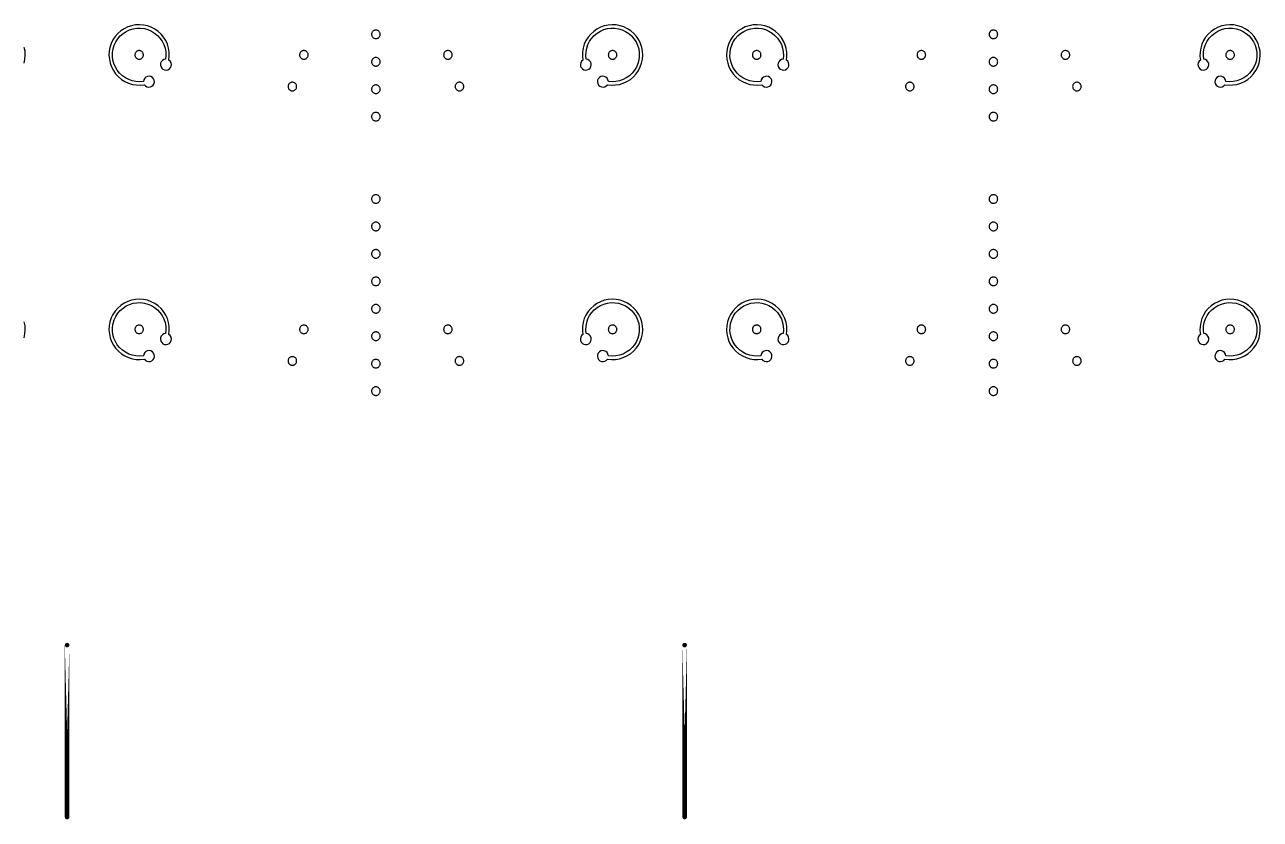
# Model space of a CAD drawing. Extents: x -100 to 100, y -100 to 100.
# Drawn here: x 10.04 to 31.6, y -64.24 to -50.37 of the extents above; entities that cross this region are included whole.
import ezdxf

# ---------------------------------------------------------------- set-up
doc = ezdxf.new("R2010")
doc.units = 0
doc.layers.get('0').update_dxf_attribs({"linetype": 'continuous'})
doc.layers.add('L10', color=7, linetype='continuous')

# ---------------------------------------------------------------- blocks, each defined once
blk = doc.blocks.new('LDI_XFL94-0512-011_L10_B1')
at = {"layer": 'L10'}
for points in [[(16.168, -53.338), (16.158, -53.339), (16.148, -53.341), (16.139, -53.344), (16.13, -53.348), (16.122, -53.354), (16.115, -53.36), (16.108, -53.368), (16.103, -53.376), (16.098, -53.384), (16.095, -53.394), (16.093, -53.403), (16.093, -53.413), (16.093, -53.423), (16.095, -53.433), (16.098, -53.442), (16.103, -53.451), (16.108, -53.459), (16.115, -53.466), (16.122, -53.473), (16.13, -53.478), (16.139, -53.482), (16.148, -53.486), (16.158, -53.488), (16.168, -53.488), (16.177, -53.488), (16.187, -53.486), (16.196, -53.482), (16.205, -53.478), (16.213, -53.473), (16.221, -53.466), (16.227, -53.459), (16.233, -53.451), (16.237, -53.442), (16.24, -53.433), (16.242, -53.423), (16.243, -53.413), (16.242, -53.403), (16.24, -53.394), (16.237, -53.384), (16.233, -53.376), (16.227, -53.368), (16.221, -53.36), (16.213, -53.354), (16.205, -53.348), (16.196, -53.344), (16.187, -53.341), (16.177, -53.339), (16.168, -53.338)], [(26.946, -53.338), (26.936, -53.339), (26.927, -53.341), (26.917, -53.344), (26.909, -53.348), (26.9, -53.354), (26.893, -53.36), (26.887, -53.368), (26.881, -53.376), (26.877, -53.384), (26.874, -53.394), (26.872, -53.403), (26.871, -53.413), (26.872, -53.423), (26.874, -53.433), (26.877, -53.442), (26.881, -53.451), (26.887, -53.459), (26.893, -53.466), (26.9, -53.473), (26.909, -53.478), (26.917, -53.482), (26.927, -53.486), (26.936, -53.488), (26.946, -53.488), (26.956, -53.488), (26.966, -53.486), (26.975, -53.482), (26.984, -53.478), (26.992, -53.473), (26.999, -53.466), (27.006, -53.459), (27.011, -53.451), (27.015, -53.442), (27.019, -53.433), (27.02, -53.423), (27.021, -53.413), (27.02, -53.403), (27.019, -53.394), (27.015, -53.384), (27.011, -53.376), (27.006, -53.368), (26.999, -53.36), (26.992, -53.354), (26.984, -53.348), (26.975, -53.344), (26.966, -53.341), (26.956, -53.339), (26.946, -53.338)], [(16.168, -53.817), (16.158, -53.818), (16.148, -53.82), (16.139, -53.823), (16.13, -53.827), (16.122, -53.833), (16.115, -53.839), (16.108, -53.847), (16.103, -53.855), (16.098, -53.864), (16.095, -53.873), (16.093, -53.882), (16.093, -53.892), (16.093, -53.902), (16.095, -53.912), (16.098, -53.921), (16.103, -53.93), (16.108, -53.938), (16.115, -53.945), (16.122, -53.952), (16.13, -53.957), (16.139, -53.962), (16.148, -53.965), (16.158, -53.967), (16.168, -53.967), (16.177, -53.967), (16.187, -53.965), (16.196, -53.962), (16.205, -53.957), (16.213, -53.952), (16.221, -53.945), (16.227, -53.938), (16.233, -53.93), (16.237, -53.921), (16.24, -53.912), (16.242, -53.902), (16.243, -53.892), (16.242, -53.882), (16.24, -53.873), (16.237, -53.864), (16.233, -53.855), (16.227, -53.847), (16.221, -53.839), (16.213, -53.833), (16.205, -53.827), (16.196, -53.823), (16.187, -53.82), (16.177, -53.818), (16.168, -53.817)], [(26.946, -53.817), (26.936, -53.818), (26.927, -53.82), (26.917, -53.823), (26.909, -53.827), (26.9, -53.833), (26.893, -53.839), (26.887, -53.847), (26.881, -53.855), (26.877, -53.864), (26.874, -53.873), (26.872, -53.882), (26.871, -53.892), (26.872, -53.902), (26.874, -53.912), (26.877, -53.921), (26.881, -53.93), (26.887, -53.938), (26.893, -53.945), (26.9, -53.952), (26.909, -53.957), (26.917, -53.962), (26.927, -53.965), (26.936, -53.967), (26.946, -53.967), (26.956, -53.967), (26.966, -53.965), (26.975, -53.962), (26.984, -53.957), (26.992, -53.952), (26.999, -53.945), (27.006, -53.938), (27.011, -53.93), (27.015, -53.921), (27.019, -53.912), (27.02, -53.902), (27.021, -53.892), (27.02, -53.882), (27.019, -53.873), (27.015, -53.864), (27.011, -53.855), (27.006, -53.847), (26.999, -53.839), (26.992, -53.833), (26.984, -53.827), (26.975, -53.823), (26.966, -53.82), (26.956, -53.818), (26.946, -53.817)], [(16.168, -54.296), (16.158, -54.297), (16.148, -54.299), (16.139, -54.302), (16.13, -54.306), (16.122, -54.312), (16.115, -54.318), (16.108, -54.326), (16.103, -54.334), (16.098, -54.343), (16.095, -54.352), (16.093, -54.361), (16.093, -54.371), (16.093, -54.381), (16.095, -54.391), (16.098, -54.4), (16.103, -54.409), (16.108, -54.417), (16.115, -54.424), (16.122, -54.431), (16.13, -54.436), (16.139, -54.441), (16.148, -54.444), (16.158, -54.446), (16.168, -54.446), (16.177, -54.446), (16.187, -54.444), (16.196, -54.441), (16.205, -54.436), (16.213, -54.431), (16.221, -54.424), (16.227, -54.417), (16.233, -54.409), (16.237, -54.4), (16.24, -54.391), (16.242, -54.381), (16.243, -54.371), (16.242, -54.361), (16.24, -54.352), (16.237, -54.343), (16.233, -54.334), (16.227, -54.326), (16.221, -54.318), (16.213, -54.312), (16.205, -54.306), (16.196, -54.302), (16.187, -54.299), (16.177, -54.297), (16.168, -54.296)], [(26.946, -54.296), (26.936, -54.297), (26.927, -54.299), (26.917, -54.302), (26.909, -54.306), (26.9, -54.312), (26.893, -54.318), (26.887, -54.326), (26.881, -54.334), (26.877, -54.343), (26.874, -54.352), (26.872, -54.361), (26.871, -54.371), (26.872, -54.381), (26.874, -54.391), (26.877, -54.4), (26.881, -54.409), (26.887, -54.417), (26.893, -54.424), (26.9, -54.431), (26.909, -54.436), (26.917, -54.441), (26.927, -54.444), (26.936, -54.446), (26.946, -54.446), (26.956, -54.446), (26.966, -54.444), (26.975, -54.441), (26.984, -54.436), (26.992, -54.431), (26.999, -54.424), (27.006, -54.417), (27.011, -54.409), (27.015, -54.4), (27.019, -54.391), (27.02, -54.381), (27.021, -54.371), (27.02, -54.361), (27.019, -54.352), (27.015, -54.343), (27.011, -54.334), (27.006, -54.326), (26.999, -54.318), (26.992, -54.312), (26.984, -54.306), (26.975, -54.302), (26.966, -54.299), (26.956, -54.297), (26.946, -54.296)], [(16.168, -54.775), (16.158, -54.776), (16.148, -54.778), (16.139, -54.781), (16.13, -54.785), (16.122, -54.791), (16.115, -54.797), (16.108, -54.805), (16.103, -54.813), (16.098, -54.822), (16.095, -54.831), (16.093, -54.841), (16.093, -54.85), (16.093, -54.86), (16.095, -54.87), (16.098, -54.879), (16.103, -54.888), (16.108, -54.896), (16.115, -54.903), (16.122, -54.91), (16.13, -54.915), (16.139, -54.92), (16.148, -54.923), (16.158, -54.925), (16.168, -54.925), (16.177, -54.925), (16.187, -54.923), (16.196, -54.92), (16.205, -54.915), (16.213, -54.91), (16.221, -54.903), (16.227, -54.896), (16.233, -54.888), (16.237, -54.879), (16.24, -54.87), (16.242, -54.86), (16.243, -54.85), (16.242, -54.841), (16.24, -54.831), (16.237, -54.822), (16.233, -54.813), (16.227, -54.805), (16.221, -54.797), (16.213, -54.791), (16.205, -54.785), (16.196, -54.781), (16.187, -54.778), (16.177, -54.776), (16.168, -54.775)], [(26.946, -54.775), (26.936, -54.776), (26.927, -54.778), (26.917, -54.781), (26.909, -54.785), (26.9, -54.791), (26.893, -54.797), (26.887, -54.805), (26.881, -54.813), (26.877, -54.822), (26.874, -54.831), (26.872, -54.841), (26.871, -54.85), (26.872, -54.86), (26.874, -54.87), (26.877, -54.879), (26.881, -54.888), (26.887, -54.896), (26.893, -54.903), (26.9, -54.91), (26.909, -54.915), (26.917, -54.92), (26.927, -54.923), (26.936, -54.925), (26.946, -54.925), (26.956, -54.925), (26.966, -54.923), (26.975, -54.92), (26.984, -54.915), (26.992, -54.91), (26.999, -54.903), (27.006, -54.896), (27.011, -54.888), (27.015, -54.879), (27.019, -54.87), (27.02, -54.86), (27.021, -54.85), (27.02, -54.841), (27.019, -54.831), (27.015, -54.822), (27.011, -54.813), (27.006, -54.805), (26.999, -54.797), (26.992, -54.791), (26.984, -54.785), (26.975, -54.781), (26.966, -54.778), (26.956, -54.776), (26.946, -54.775)], [(12.497, -55.763), (12.468, -55.769), (12.442, -55.785), (12.422, -55.807), (12.41, -55.834), (12.407, -55.864), (12.414, -55.893), (12.429, -55.919), (12.451, -55.939), (12.479, -55.951), (12.508, -55.954), (12.538, -55.948), (12.563, -55.933), (12.583, -55.911), (12.596, -55.883), (12.599, -55.853), (12.592, -55.824), (12.577, -55.798), (12.555, -55.778), (12.562, -55.709), (12.56, -55.639), (12.549, -55.569), (12.529, -55.502), (12.5, -55.439), (12.463, -55.379), (12.418, -55.326), (12.366, -55.278), (12.309, -55.238), (12.247, -55.206), (12.181, -55.182), (12.112, -55.167), (12.043, -55.162), (11.973, -55.165), (11.904, -55.178), (11.837, -55.201), (11.774, -55.231), (11.716, -55.27), (11.663, -55.316), (11.617, -55.369), (11.578, -55.427), (11.548, -55.49), (11.526, -55.557), (11.513, -55.625), (11.509, -55.695), (11.515, -55.765), (11.529, -55.834), (11.553, -55.899), (11.585, -55.962), (11.625, -56.019), (11.673, -56.071), (11.727, -56.115), (11.786, -56.153), (11.85, -56.182), (11.917, -56.202), (11.986, -56.213), (12.056, -56.215), (12.126, -56.208), (12.146, -56.23), (12.172, -56.245), (12.201, -56.251), (12.231, -56.248), (12.258, -56.236), (12.28, -56.216), (12.295, -56.19), (12.302, -56.161), (12.299, -56.131), (12.287, -56.104), (12.267, -56.082), (12.241, -56.066), (12.212, -56.06), (12.182, -56.063), (12.154, -56.075), (12.132, -56.095), (12.117, -56.121), (12.11, -56.15), (12.045, -56.156), (11.98, -56.152), (11.916, -56.14), (11.854, -56.119), (11.796, -56.089), (11.743, -56.052), (11.695, -56.008), (11.654, -55.957), (11.62, -55.901), (11.594, -55.841), (11.578, -55.778), (11.57, -55.714), (11.571, -55.648), (11.581, -55.584), (11.6, -55.521), (11.627, -55.462), (11.663, -55.408), (11.706, -55.358), (11.755, -55.316), (11.81, -55.28), (11.869, -55.253), (11.931, -55.233), (11.996, -55.223), (12.061, -55.222), (12.126, -55.23), (12.189, -55.247), (12.249, -55.273), (12.304, -55.306), (12.355, -55.348), (12.399, -55.395), (12.437, -55.449), (12.466, -55.507), (12.487, -55.569), (12.5, -55.633), (12.503, -55.698), (12.497, -55.763)], [(20.225, -56.15), (20.219, -56.121), (20.203, -56.095), (20.181, -56.075), (20.154, -56.063), (20.124, -56.06), (20.095, -56.066), (20.069, -56.082), (20.049, -56.104), (20.037, -56.131), (20.034, -56.161), (20.04, -56.19), (20.055, -56.216), (20.077, -56.236), (20.105, -56.248), (20.135, -56.251), (20.164, -56.245), (20.19, -56.23), (20.21, -56.208), (20.279, -56.215), (20.349, -56.213), (20.419, -56.202), (20.486, -56.182), (20.549, -56.153), (20.609, -56.115), (20.662, -56.071), (20.71, -56.019), (20.75, -55.962), (20.782, -55.899), (20.806, -55.834), (20.821, -55.765), (20.826, -55.695), (20.823, -55.625), (20.81, -55.557), (20.788, -55.49), (20.757, -55.427), (20.718, -55.369), (20.672, -55.316), (20.619, -55.27), (20.561, -55.231), (20.498, -55.201), (20.431, -55.178), (20.363, -55.165), (20.293, -55.162), (20.223, -55.167), (20.154, -55.182), (20.089, -55.206), (20.026, -55.238), (19.969, -55.278), (19.917, -55.326), (19.873, -55.379), (19.835, -55.439), (19.806, -55.502), (19.786, -55.569), (19.775, -55.639), (19.773, -55.709), (19.78, -55.778), (19.758, -55.798), (19.743, -55.824), (19.737, -55.853), (19.74, -55.883), (19.752, -55.911), (19.772, -55.933), (19.798, -55.948), (19.827, -55.954), (19.857, -55.951), (19.884, -55.939), (19.906, -55.919), (19.922, -55.893), (19.928, -55.864), (19.925, -55.834), (19.913, -55.807), (19.893, -55.785), (19.868, -55.769), (19.838, -55.763), (19.832, -55.698), (19.836, -55.633), (19.848, -55.569), (19.869, -55.507), (19.899, -55.449), (19.936, -55.395), (19.98, -55.348), (20.031, -55.306), (20.087, -55.273), (20.147, -55.247), (20.21, -55.23), (20.275, -55.222), (20.34, -55.223), (20.404, -55.233), (20.467, -55.253), (20.526, -55.28), (20.58, -55.316), (20.63, -55.358), (20.672, -55.408), (20.708, -55.462), (20.736, -55.521), (20.755, -55.584), (20.765, -55.648), (20.766, -55.714), (20.758, -55.778), (20.741, -55.841), (20.715, -55.901), (20.682, -55.957), (20.64, -56.008), (20.593, -56.052), (20.539, -56.089), (20.481, -56.119), (20.419, -56.14), (20.355, -56.152), (20.29, -56.156), (20.225, -56.15)], [(23.275, -55.763), (23.246, -55.769), (23.22, -55.785), (23.201, -55.807), (23.189, -55.834), (23.186, -55.864), (23.192, -55.893), (23.207, -55.919), (23.23, -55.939), (23.257, -55.951), (23.287, -55.954), (23.316, -55.948), (23.342, -55.933), (23.362, -55.911), (23.374, -55.883), (23.377, -55.853), (23.371, -55.824), (23.356, -55.798), (23.334, -55.778), (23.341, -55.709), (23.339, -55.639), (23.328, -55.569), (23.307, -55.502), (23.278, -55.439), (23.241, -55.379), (23.196, -55.326), (23.145, -55.278), (23.087, -55.238), (23.025, -55.206), (22.959, -55.182), (22.891, -55.167), (22.821, -55.162), (22.751, -55.165), (22.682, -55.178), (22.616, -55.201), (22.553, -55.231), (22.494, -55.27), (22.442, -55.316), (22.396, -55.369), (22.357, -55.427), (22.326, -55.49), (22.304, -55.557), (22.291, -55.625), (22.287, -55.695), (22.293, -55.765), (22.308, -55.834), (22.331, -55.899), (22.364, -55.962), (22.404, -56.019), (22.451, -56.071), (22.505, -56.115), (22.564, -56.153), (22.628, -56.182), (22.695, -56.202), (22.764, -56.213), (22.834, -56.215), (22.904, -56.208), (22.924, -56.23), (22.95, -56.245), (22.979, -56.251), (23.009, -56.248), (23.036, -56.236), (23.059, -56.216), (23.074, -56.19), (23.08, -56.161), (23.077, -56.131), (23.065, -56.104), (23.045, -56.082), (23.019, -56.066), (22.99, -56.06), (22.96, -56.063), (22.933, -56.075), (22.91, -56.095), (22.895, -56.121), (22.889, -56.15), (22.824, -56.156), (22.759, -56.152), (22.695, -56.14), (22.633, -56.119), (22.575, -56.089), (22.521, -56.052), (22.473, -56.008), (22.432, -55.957), (22.399, -55.901), (22.373, -55.841), (22.356, -55.778), (22.348, -55.714), (22.349, -55.648), (22.359, -55.584), (22.378, -55.521), (22.406, -55.462), (22.441, -55.408), (22.484, -55.358), (22.533, -55.316), (22.588, -55.28), (22.647, -55.253), (22.71, -55.233), (22.774, -55.223), (22.839, -55.222), (22.904, -55.23), (22.967, -55.247), (23.027, -55.273), (23.083, -55.306), (23.133, -55.348), (23.178, -55.395), (23.215, -55.449), (23.245, -55.507), (23.266, -55.569), (23.278, -55.633), (23.281, -55.698), (23.275, -55.763)], [(31.003, -56.15), (30.997, -56.121), (30.982, -56.095), (30.959, -56.075), (30.932, -56.063), (30.902, -56.06), (30.873, -56.066), (30.847, -56.082), (30.827, -56.104), (30.815, -56.131), (30.812, -56.161), (30.819, -56.19), (30.834, -56.216), (30.856, -56.236), (30.883, -56.248), (30.913, -56.251), (30.942, -56.245), (30.968, -56.23), (30.988, -56.208), (31.058, -56.215), (31.128, -56.213), (31.197, -56.202), (31.264, -56.182), (31.328, -56.153), (31.387, -56.115), (31.441, -56.071), (31.488, -56.019), (31.529, -55.962), (31.561, -55.899), (31.584, -55.834), (31.599, -55.765), (31.605, -55.695), (31.601, -55.625), (31.588, -55.557), (31.566, -55.49), (31.535, -55.427), (31.497, -55.369), (31.45, -55.316), (31.398, -55.27), (31.339, -55.231), (31.276, -55.201), (31.21, -55.178), (31.141, -55.165), (31.071, -55.162), (31.001, -55.167), (30.933, -55.182), (30.867, -55.206), (30.805, -55.238), (30.747, -55.278), (30.696, -55.326), (30.651, -55.379), (30.614, -55.439), (30.585, -55.502), (30.565, -55.569), (30.553, -55.639), (30.551, -55.709), (30.559, -55.778), (30.536, -55.798), (30.521, -55.824), (30.515, -55.853), (30.518, -55.883), (30.53, -55.911), (30.55, -55.933), (30.576, -55.948), (30.605, -55.954), (30.635, -55.951), (30.663, -55.939), (30.685, -55.919), (30.7, -55.893), (30.706, -55.864), (30.704, -55.834), (30.692, -55.807), (30.672, -55.785), (30.646, -55.769), (30.617, -55.763), (30.611, -55.698), (30.614, -55.633), (30.626, -55.569), (30.648, -55.507), (30.677, -55.449), (30.714, -55.395), (30.759, -55.348), (30.809, -55.306), (30.865, -55.273), (30.925, -55.247), (30.988, -55.23), (31.053, -55.222), (31.118, -55.223), (31.183, -55.233), (31.245, -55.253), (31.304, -55.28), (31.359, -55.316), (31.408, -55.358), (31.451, -55.408), (31.486, -55.462), (31.514, -55.521), (31.533, -55.584), (31.543, -55.648), (31.544, -55.714), (31.536, -55.778), (31.519, -55.841), (31.494, -55.901), (31.46, -55.957), (31.419, -56.008), (31.371, -56.052), (31.318, -56.089), (31.259, -56.119), (31.198, -56.14), (31.134, -56.152), (31.068, -56.156), (31.003, -56.15)], [(16.168, -55.254), (16.158, -55.255), (16.148, -55.257), (16.139, -55.26), (16.13, -55.264), (16.122, -55.27), (16.115, -55.276), (16.108, -55.284), (16.103, -55.292), (16.098, -55.301), (16.095, -55.31), (16.093, -55.32), (16.093, -55.329), (16.093, -55.339), (16.095, -55.349), (16.098, -55.358), (16.103, -55.367), (16.108, -55.375), (16.115, -55.382), (16.122, -55.389), (16.13, -55.394), (16.139, -55.399), (16.148, -55.402), (16.158, -55.404), (16.168, -55.404), (16.177, -55.404), (16.187, -55.402), (16.196, -55.399), (16.205, -55.394), (16.213, -55.389), (16.221, -55.382), (16.227, -55.375), (16.233, -55.367), (16.237, -55.358), (16.24, -55.349), (16.242, -55.339), (16.243, -55.329), (16.242, -55.32), (16.24, -55.31), (16.237, -55.301), (16.233, -55.292), (16.227, -55.284), (16.221, -55.276), (16.213, -55.27), (16.205, -55.264), (16.196, -55.26), (16.187, -55.257), (16.177, -55.255), (16.168, -55.254)], [(26.946, -55.254), (26.936, -55.255), (26.927, -55.257), (26.917, -55.26), (26.909, -55.264), (26.9, -55.27), (26.893, -55.276), (26.887, -55.284), (26.881, -55.292), (26.877, -55.301), (26.874, -55.31), (26.872, -55.32), (26.871, -55.329), (26.872, -55.339), (26.874, -55.349), (26.877, -55.358), (26.881, -55.367), (26.887, -55.375), (26.893, -55.382), (26.9, -55.389), (26.909, -55.394), (26.917, -55.399), (26.927, -55.402), (26.936, -55.404), (26.946, -55.404), (26.956, -55.404), (26.966, -55.402), (26.975, -55.399), (26.984, -55.394), (26.992, -55.389), (26.999, -55.382), (27.006, -55.375), (27.011, -55.367), (27.015, -55.358), (27.019, -55.349), (27.02, -55.339), (27.021, -55.329), (27.02, -55.32), (27.019, -55.31), (27.015, -55.301), (27.011, -55.292), (27.006, -55.284), (26.999, -55.276), (26.992, -55.27), (26.984, -55.264), (26.975, -55.26), (26.966, -55.257), (26.956, -55.255), (26.946, -55.254)], [(12.036, -55.614), (12.026, -55.614), (12.017, -55.616), (12.007, -55.619), (11.998, -55.624), (11.99, -55.629), (11.983, -55.636), (11.976, -55.643), (11.971, -55.651), (11.967, -55.66), (11.963, -55.669), (11.962, -55.679), (11.961, -55.689), (11.962, -55.698), (11.963, -55.708), (11.967, -55.717), (11.971, -55.726), (11.976, -55.734), (11.983, -55.742), (11.99, -55.748), (11.998, -55.754), (12.007, -55.758), (12.017, -55.761), (12.026, -55.763), (12.036, -55.764), (12.046, -55.763), (12.055, -55.761), (12.065, -55.758), (12.073, -55.754), (12.082, -55.748), (12.089, -55.742), (12.095, -55.734), (12.101, -55.726), (12.105, -55.717), (12.108, -55.708), (12.11, -55.698), (12.111, -55.689), (12.11, -55.679), (12.108, -55.669), (12.105, -55.66), (12.101, -55.651), (12.095, -55.643), (12.089, -55.636), (12.082, -55.629), (12.073, -55.624), (12.065, -55.619), (12.055, -55.616), (12.046, -55.614), (12.036, -55.614)], [(14.91, -55.614), (14.9, -55.614), (14.891, -55.616), (14.881, -55.619), (14.873, -55.624), (14.865, -55.629), (14.857, -55.636), (14.851, -55.643), (14.845, -55.651), (14.841, -55.66), (14.838, -55.669), (14.836, -55.679), (14.835, -55.689), (14.836, -55.698), (14.838, -55.708), (14.841, -55.717), (14.845, -55.726), (14.851, -55.734), (14.857, -55.742), (14.865, -55.748), (14.873, -55.754), (14.881, -55.758), (14.891, -55.761), (14.9, -55.763), (14.91, -55.764), (14.92, -55.763), (14.93, -55.761), (14.939, -55.758), (14.948, -55.754), (14.956, -55.748), (14.963, -55.742), (14.97, -55.734), (14.975, -55.726), (14.979, -55.717), (14.983, -55.708), (14.985, -55.698), (14.985, -55.689), (14.985, -55.679), (14.983, -55.669), (14.979, -55.66), (14.975, -55.651), (14.97, -55.643), (14.963, -55.636), (14.956, -55.629), (14.948, -55.624), (14.939, -55.619), (14.93, -55.616), (14.92, -55.614), (14.91, -55.614)], [(17.425, -55.614), (17.415, -55.614), (17.406, -55.616), (17.396, -55.619), (17.388, -55.624), (17.379, -55.629), (17.372, -55.636), (17.366, -55.643), (17.36, -55.651), (17.356, -55.66), (17.353, -55.669), (17.351, -55.679), (17.35, -55.689), (17.351, -55.698), (17.353, -55.708), (17.356, -55.717), (17.36, -55.726), (17.366, -55.734), (17.372, -55.742), (17.379, -55.748), (17.388, -55.754), (17.396, -55.758), (17.406, -55.761), (17.415, -55.763), (17.425, -55.764), (17.435, -55.763), (17.445, -55.761), (17.454, -55.758), (17.463, -55.754), (17.471, -55.748), (17.478, -55.742), (17.485, -55.734), (17.49, -55.726), (17.494, -55.717), (17.498, -55.708), (17.5, -55.698), (17.5, -55.689), (17.5, -55.679), (17.498, -55.669), (17.494, -55.66), (17.49, -55.651), (17.485, -55.643), (17.478, -55.636), (17.471, -55.629), (17.463, -55.624), (17.454, -55.619), (17.445, -55.616), (17.435, -55.614), (17.425, -55.614)], [(20.299, -55.614), (20.29, -55.614), (20.28, -55.616), (20.271, -55.619), (20.262, -55.624), (20.254, -55.629), (20.246, -55.636), (20.24, -55.643), (20.234, -55.651), (20.23, -55.66), (20.227, -55.669), (20.225, -55.679), (20.224, -55.689), (20.225, -55.698), (20.227, -55.708), (20.23, -55.717), (20.234, -55.726), (20.24, -55.734), (20.246, -55.742), (20.254, -55.748), (20.262, -55.754), (20.271, -55.758), (20.28, -55.761), (20.29, -55.763), (20.299, -55.764), (20.309, -55.763), (20.319, -55.761), (20.328, -55.758), (20.337, -55.754), (20.345, -55.748), (20.352, -55.742), (20.359, -55.734), (20.364, -55.726), (20.369, -55.717), (20.372, -55.708), (20.374, -55.698), (20.374, -55.689), (20.374, -55.679), (20.372, -55.669), (20.369, -55.66), (20.364, -55.651), (20.359, -55.643), (20.352, -55.636), (20.345, -55.629), (20.337, -55.624), (20.328, -55.619), (20.319, -55.616), (20.309, -55.614), (20.299, -55.614)], [(22.814, -55.614), (22.805, -55.614), (22.795, -55.616), (22.786, -55.619), (22.777, -55.624), (22.769, -55.629), (22.761, -55.636), (22.755, -55.643), (22.749, -55.651), (22.745, -55.66), (22.742, -55.669), (22.74, -55.679), (22.739, -55.689), (22.74, -55.698), (22.742, -55.708), (22.745, -55.717), (22.749, -55.726), (22.755, -55.734), (22.761, -55.742), (22.769, -55.748), (22.777, -55.754), (22.786, -55.758), (22.795, -55.761), (22.805, -55.763), (22.814, -55.764), (22.824, -55.763), (22.834, -55.761), (22.843, -55.758), (22.852, -55.754), (22.86, -55.748), (22.867, -55.742), (22.874, -55.734), (22.879, -55.726), (22.884, -55.717), (22.887, -55.708), (22.889, -55.698), (22.889, -55.689), (22.889, -55.679), (22.887, -55.669), (22.884, -55.66), (22.879, -55.651), (22.874, -55.643), (22.867, -55.636), (22.86, -55.629), (22.852, -55.624), (22.843, -55.619), (22.834, -55.616), (22.824, -55.614), (22.814, -55.614)], [(25.689, -55.614), (25.679, -55.614), (25.669, -55.616), (25.66, -55.619), (25.651, -55.624), (25.643, -55.629), (25.636, -55.636), (25.629, -55.643), (25.624, -55.651), (25.619, -55.66), (25.616, -55.669), (25.614, -55.679), (25.614, -55.689), (25.614, -55.698), (25.616, -55.708), (25.619, -55.717), (25.624, -55.726), (25.629, -55.734), (25.636, -55.742), (25.643, -55.748), (25.651, -55.754), (25.66, -55.758), (25.669, -55.761), (25.679, -55.763), (25.689, -55.764), (25.698, -55.763), (25.708, -55.761), (25.717, -55.758), (25.726, -55.754), (25.734, -55.748), (25.742, -55.742), (25.748, -55.734), (25.754, -55.726), (25.758, -55.717), (25.761, -55.708), (25.763, -55.698), (25.764, -55.689), (25.763, -55.679), (25.761, -55.669), (25.758, -55.66), (25.754, -55.651), (25.748, -55.643), (25.742, -55.636), (25.734, -55.629), (25.726, -55.624), (25.717, -55.619), (25.708, -55.616), (25.698, -55.614), (25.689, -55.614)], [(28.204, -55.614), (28.194, -55.614), (28.184, -55.616), (28.175, -55.619), (28.166, -55.624), (28.158, -55.629), (28.151, -55.636), (28.144, -55.643), (28.139, -55.651), (28.134, -55.66), (28.131, -55.669), (28.129, -55.679), (28.129, -55.689), (28.129, -55.698), (28.131, -55.708), (28.134, -55.717), (28.139, -55.726), (28.144, -55.734), (28.151, -55.742), (28.158, -55.748), (28.166, -55.754), (28.175, -55.758), (28.184, -55.761), (28.194, -55.763), (28.204, -55.764), (28.213, -55.763), (28.223, -55.761), (28.232, -55.758), (28.241, -55.754), (28.249, -55.748), (28.257, -55.742), (28.263, -55.734), (28.269, -55.726), (28.273, -55.717), (28.276, -55.708), (28.278, -55.698), (28.279, -55.689), (28.278, -55.679), (28.276, -55.669), (28.273, -55.66), (28.269, -55.651), (28.263, -55.643), (28.257, -55.636), (28.249, -55.629), (28.241, -55.624), (28.232, -55.619), (28.223, -55.616), (28.213, -55.614), (28.204, -55.614)], [(31.078, -55.614), (31.068, -55.614), (31.058, -55.616), (31.049, -55.619), (31.04, -55.624), (31.032, -55.629), (31.025, -55.636), (31.018, -55.643), (31.013, -55.651), (31.009, -55.66), (31.005, -55.669), (31.003, -55.679), (31.003, -55.689), (31.003, -55.698), (31.005, -55.708), (31.009, -55.717), (31.013, -55.726), (31.018, -55.734), (31.025, -55.742), (31.032, -55.748), (31.04, -55.754), (31.049, -55.758), (31.058, -55.761), (31.068, -55.763), (31.078, -55.764), (31.088, -55.763), (31.097, -55.761), (31.107, -55.758), (31.115, -55.754), (31.124, -55.748), (31.131, -55.742), (31.137, -55.734), (31.143, -55.726), (31.147, -55.717), (31.15, -55.708), (31.152, -55.698), (31.153, -55.689), (31.152, -55.679), (31.15, -55.669), (31.147, -55.66), (31.143, -55.651), (31.137, -55.643), (31.131, -55.636), (31.124, -55.629), (31.115, -55.624), (31.107, -55.619), (31.097, -55.616), (31.088, -55.614), (31.078, -55.614)], [(16.168, -55.733), (16.158, -55.734), (16.148, -55.736), (16.139, -55.739), (16.13, -55.743), (16.122, -55.749), (16.115, -55.755), (16.108, -55.763), (16.103, -55.771), (16.098, -55.78), (16.095, -55.789), (16.093, -55.799), (16.093, -55.808), (16.093, -55.818), (16.095, -55.828), (16.098, -55.837), (16.103, -55.846), (16.108, -55.854), (16.115, -55.861), (16.122, -55.868), (16.13, -55.873), (16.139, -55.878), (16.148, -55.881), (16.158, -55.883), (16.168, -55.883), (16.177, -55.883), (16.187, -55.881), (16.196, -55.878), (16.205, -55.873), (16.213, -55.868), (16.221, -55.861), (16.227, -55.854), (16.233, -55.846), (16.237, -55.837), (16.24, -55.828), (16.242, -55.818), (16.243, -55.808), (16.242, -55.799), (16.24, -55.789), (16.237, -55.78), (16.233, -55.771), (16.227, -55.763), (16.221, -55.755), (16.213, -55.749), (16.205, -55.743), (16.196, -55.739), (16.187, -55.736), (16.177, -55.734), (16.168, -55.733)], [(26.946, -55.733), (26.936, -55.734), (26.927, -55.736), (26.917, -55.739), (26.909, -55.743), (26.9, -55.749), (26.893, -55.755), (26.887, -55.763), (26.881, -55.771), (26.877, -55.78), (26.874, -55.789), (26.872, -55.799), (26.871, -55.808), (26.872, -55.818), (26.874, -55.828), (26.877, -55.837), (26.881, -55.846), (26.887, -55.854), (26.893, -55.861), (26.9, -55.868), (26.909, -55.873), (26.917, -55.878), (26.927, -55.881), (26.936, -55.883), (26.946, -55.883), (26.956, -55.883), (26.966, -55.881), (26.975, -55.878), (26.984, -55.873), (26.992, -55.868), (26.999, -55.861), (27.006, -55.854), (27.011, -55.846), (27.015, -55.837), (27.019, -55.828), (27.02, -55.818), (27.021, -55.808), (27.02, -55.799), (27.019, -55.789), (27.015, -55.78), (27.011, -55.771), (27.006, -55.763), (26.999, -55.755), (26.992, -55.749), (26.984, -55.743), (26.975, -55.739), (26.966, -55.736), (26.956, -55.734), (26.946, -55.733)], [(14.709, -56.165), (14.7, -56.166), (14.69, -56.168), (14.681, -56.171), (14.672, -56.175), (14.664, -56.181), (14.656, -56.187), (14.65, -56.194), (14.645, -56.203), (14.64, -56.211), (14.637, -56.221), (14.635, -56.23), (14.634, -56.24), (14.635, -56.25), (14.637, -56.259), (14.64, -56.269), (14.645, -56.278), (14.65, -56.286), (14.656, -56.293), (14.664, -56.3), (14.672, -56.305), (14.681, -56.309), (14.69, -56.313), (14.7, -56.314), (14.709, -56.315), (14.719, -56.314), (14.729, -56.313), (14.738, -56.309), (14.747, -56.305), (14.755, -56.3), (14.763, -56.293), (14.769, -56.286), (14.774, -56.278), (14.779, -56.269), (14.782, -56.259), (14.784, -56.25), (14.784, -56.24), (14.784, -56.23), (14.782, -56.221), (14.779, -56.211), (14.774, -56.203), (14.769, -56.194), (14.763, -56.187), (14.755, -56.181), (14.747, -56.175), (14.738, -56.171), (14.729, -56.168), (14.719, -56.166), (14.709, -56.165)], [(16.168, -56.212), (16.158, -56.213), (16.148, -56.215), (16.139, -56.218), (16.13, -56.222), (16.122, -56.228), (16.115, -56.234), (16.108, -56.242), (16.103, -56.25), (16.098, -56.259), (16.095, -56.268), (16.093, -56.278), (16.093, -56.287), (16.093, -56.297), (16.095, -56.307), (16.098, -56.316), (16.103, -56.325), (16.108, -56.333), (16.115, -56.34), (16.122, -56.347), (16.13, -56.352), (16.139, -56.357), (16.148, -56.36), (16.158, -56.362), (16.168, -56.362), (16.177, -56.362), (16.187, -56.36), (16.196, -56.357), (16.205, -56.352), (16.213, -56.347), (16.221, -56.34), (16.227, -56.333), (16.233, -56.325), (16.237, -56.316), (16.24, -56.307), (16.242, -56.297), (16.243, -56.287), (16.242, -56.278), (16.24, -56.268), (16.237, -56.259), (16.233, -56.25), (16.227, -56.242), (16.221, -56.234), (16.213, -56.228), (16.205, -56.222), (16.196, -56.218), (16.187, -56.215), (16.177, -56.213), (16.168, -56.212)], [(17.626, -56.165), (17.616, -56.166), (17.606, -56.168), (17.597, -56.171), (17.588, -56.175), (17.58, -56.181), (17.573, -56.187), (17.566, -56.194), (17.561, -56.203), (17.557, -56.211), (17.553, -56.221), (17.551, -56.23), (17.551, -56.24), (17.551, -56.25), (17.553, -56.259), (17.557, -56.269), (17.561, -56.278), (17.566, -56.286), (17.573, -56.293), (17.58, -56.3), (17.588, -56.305), (17.597, -56.309), (17.606, -56.313), (17.616, -56.314), (17.626, -56.315), (17.636, -56.314), (17.645, -56.313), (17.655, -56.309), (17.663, -56.305), (17.672, -56.3), (17.679, -56.293), (17.685, -56.286), (17.691, -56.278), (17.695, -56.269), (17.698, -56.259), (17.7, -56.25), (17.701, -56.24), (17.7, -56.23), (17.698, -56.221), (17.695, -56.211), (17.691, -56.203), (17.685, -56.194), (17.679, -56.187), (17.672, -56.181), (17.663, -56.175), (17.655, -56.171), (17.645, -56.168), (17.636, -56.166), (17.626, -56.165)], [(25.488, -56.165), (25.478, -56.166), (25.469, -56.168), (25.459, -56.171), (25.45, -56.175), (25.442, -56.181), (25.435, -56.187), (25.428, -56.194), (25.423, -56.203), (25.419, -56.211), (25.415, -56.221), (25.414, -56.23), (25.413, -56.24), (25.414, -56.25), (25.415, -56.259), (25.419, -56.269), (25.423, -56.278), (25.428, -56.286), (25.435, -56.293), (25.442, -56.3), (25.45, -56.305), (25.459, -56.309), (25.469, -56.313), (25.478, -56.314), (25.488, -56.315), (25.498, -56.314), (25.507, -56.313), (25.517, -56.309), (25.525, -56.305), (25.534, -56.3), (25.541, -56.293), (25.547, -56.286), (25.553, -56.278), (25.557, -56.269), (25.56, -56.259), (25.562, -56.25), (25.563, -56.24), (25.562, -56.23), (25.56, -56.221), (25.557, -56.211), (25.553, -56.203), (25.547, -56.194), (25.541, -56.187), (25.534, -56.181), (25.525, -56.175), (25.517, -56.171), (25.507, -56.168), (25.498, -56.166), (25.488, -56.165)], [(26.946, -56.212), (26.936, -56.213), (26.927, -56.215), (26.917, -56.218), (26.909, -56.222), (26.9, -56.228), (26.893, -56.234), (26.887, -56.242), (26.881, -56.25), (26.877, -56.259), (26.874, -56.268), (26.872, -56.278), (26.871, -56.287), (26.872, -56.297), (26.874, -56.307), (26.877, -56.316), (26.881, -56.325), (26.887, -56.333), (26.893, -56.34), (26.9, -56.347), (26.909, -56.352), (26.917, -56.357), (26.927, -56.36), (26.936, -56.362), (26.946, -56.362), (26.956, -56.362), (26.966, -56.36), (26.975, -56.357), (26.984, -56.352), (26.992, -56.347), (26.999, -56.34), (27.006, -56.333), (27.011, -56.325), (27.015, -56.316), (27.019, -56.307), (27.02, -56.297), (27.021, -56.287), (27.02, -56.278), (27.019, -56.268), (27.015, -56.259), (27.011, -56.25), (27.006, -56.242), (26.999, -56.234), (26.992, -56.228), (26.984, -56.222), (26.975, -56.218), (26.966, -56.215), (26.956, -56.213), (26.946, -56.212)], [(28.404, -56.165), (28.395, -56.166), (28.385, -56.168), (28.376, -56.171), (28.367, -56.175), (28.359, -56.181), (28.351, -56.187), (28.345, -56.194), (28.339, -56.203), (28.335, -56.211), (28.332, -56.221), (28.33, -56.23), (28.329, -56.24), (28.33, -56.25), (28.332, -56.259), (28.335, -56.269), (28.339, -56.278), (28.345, -56.286), (28.351, -56.293), (28.359, -56.3), (28.367, -56.305), (28.376, -56.309), (28.385, -56.313), (28.395, -56.314), (28.404, -56.315), (28.414, -56.314), (28.424, -56.313), (28.433, -56.309), (28.442, -56.305), (28.45, -56.3), (28.457, -56.293), (28.464, -56.286), (28.469, -56.278), (28.474, -56.269), (28.477, -56.259), (28.479, -56.25), (28.479, -56.24), (28.479, -56.23), (28.477, -56.221), (28.474, -56.211), (28.469, -56.203), (28.464, -56.194), (28.457, -56.187), (28.45, -56.181), (28.442, -56.175), (28.433, -56.171), (28.424, -56.168), (28.414, -56.166), (28.404, -56.165)], [(16.168, -56.691), (16.158, -56.692), (16.148, -56.694), (16.139, -56.697), (16.13, -56.702), (16.122, -56.707), (16.115, -56.713), (16.108, -56.721), (16.103, -56.729), (16.098, -56.738), (16.095, -56.747), (16.093, -56.757), (16.093, -56.766), (16.093, -56.776), (16.095, -56.786), (16.098, -56.795), (16.103, -56.804), (16.108, -56.812), (16.115, -56.82), (16.122, -56.826), (16.13, -56.831), (16.139, -56.836), (16.148, -56.839), (16.158, -56.841), (16.168, -56.841), (16.177, -56.841), (16.187, -56.839), (16.196, -56.836), (16.205, -56.831), (16.213, -56.826), (16.221, -56.82), (16.227, -56.812), (16.233, -56.804), (16.237, -56.795), (16.24, -56.786), (16.242, -56.776), (16.243, -56.766), (16.242, -56.757), (16.24, -56.747), (16.237, -56.738), (16.233, -56.729), (16.227, -56.721), (16.221, -56.713), (16.213, -56.707), (16.205, -56.702), (16.196, -56.697), (16.187, -56.694), (16.177, -56.692), (16.168, -56.691)], [(26.946, -56.691), (26.936, -56.692), (26.927, -56.694), (26.917, -56.697), (26.909, -56.702), (26.9, -56.707), (26.893, -56.713), (26.887, -56.721), (26.881, -56.729), (26.877, -56.738), (26.874, -56.747), (26.872, -56.757), (26.871, -56.766), (26.872, -56.776), (26.874, -56.786), (26.877, -56.795), (26.881, -56.804), (26.887, -56.812), (26.893, -56.82), (26.9, -56.826), (26.909, -56.831), (26.917, -56.836), (26.927, -56.839), (26.936, -56.841), (26.946, -56.841), (26.956, -56.841), (26.966, -56.839), (26.975, -56.836), (26.984, -56.831), (26.992, -56.826), (26.999, -56.82), (27.006, -56.812), (27.011, -56.804), (27.015, -56.795), (27.019, -56.786), (27.02, -56.776), (27.021, -56.766), (27.02, -56.757), (27.019, -56.747), (27.015, -56.738), (27.011, -56.729), (27.006, -56.721), (26.999, -56.713), (26.992, -56.707), (26.984, -56.702), (26.975, -56.697), (26.966, -56.694), (26.956, -56.692), (26.946, -56.691)]]:
    blk.add_lwpolyline(points, close=True, dxfattribs=at)
blk.add_lwpolyline([(10.028, -55.834), (10.042, -55.765), (10.048, -55.695), (10.044, -55.625), (10.031, -55.557)], dxfattribs=at)
blk = doc.blocks.new('cutlineendpoint')
at = {"const_width": 0.04}
blk.add_lwpolyline([(-0.02, 0, 1), (0.02, 0, 1)], format="xyb", close=True, dxfattribs=at)

msp = doc.modelspace()

# ---------------------------------------------------------------- linework, layer by layer
at = {"layer": 'L10', "const_width": 0.08}
for points in [[(10.778, -61.2), (10.778, -64.2)], [(21.557, -61.2), (21.557, -64.2)]]:
    msp.add_lwpolyline(points, close=True, dxfattribs=at)

# ---------------------------------------------------------------- block references
at = {"layer": 'L10'}
for name, p in [('LDI_XFL94-0512-011_L10_B1', (0, 4.79)), ('LDI_XFL94-0512-011_L10_B1', (0, 0)), ('cutlineendpoint', (10.778, -61.2)), ('cutlineendpoint', (21.557, -61.2)), ('cutlineendpoint', (10.778, -64.2)), ('cutlineendpoint', (21.557, -64.2))]:
    msp.add_blockref(name, p, dxfattribs=at)

doc.saveas('drawing.dxf')
